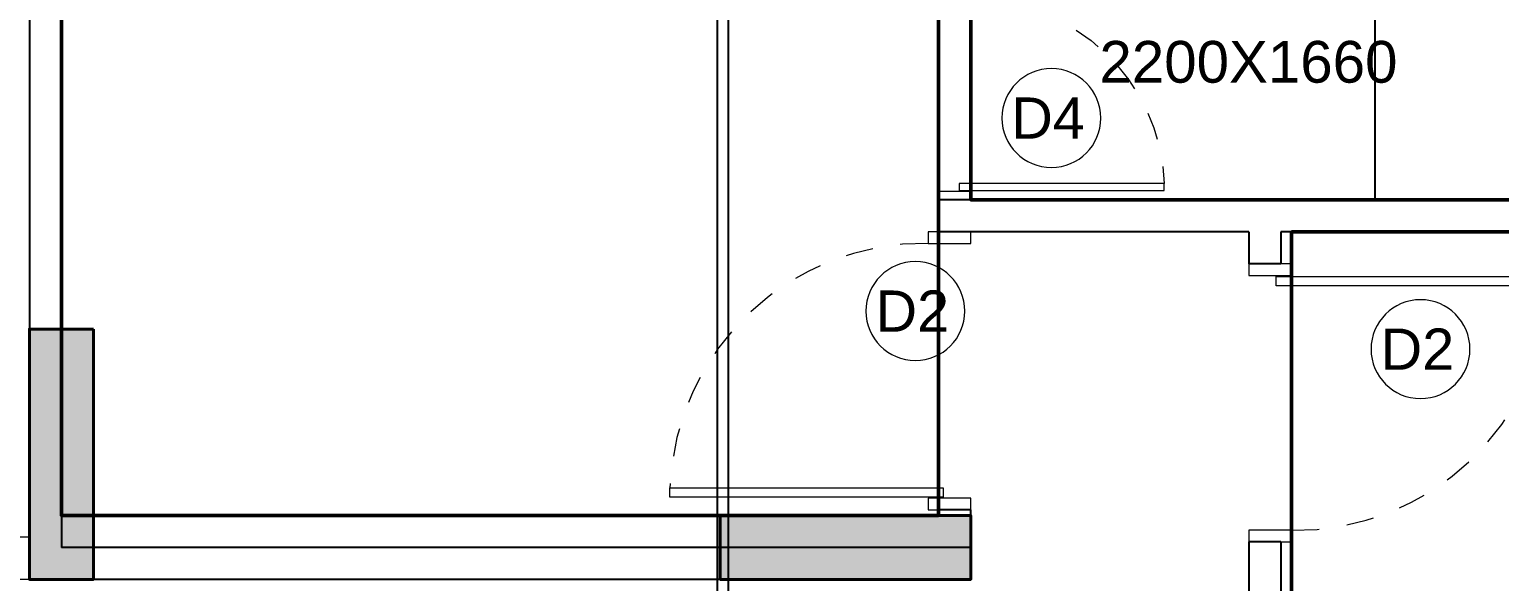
# Model space of a CAD drawing. Header units: inches. Extents: x 0 to 429, y 0 to 146.
# Drawn here: x 236.26 to 241.55, y 124.86 to 126.84 of the extents above; entities that cross this region are included whole.
import ezdxf
from ezdxf.enums import TextEntityAlignment as Align

# ---------------------------------------------------------------- set-up
doc = ezdxf.new("R2010")
doc.units = ezdxf.units.IN
doc.header["$MEASUREMENT"] = 0
doc.linetypes.add('Xr-4BHK-A-B-Typical-Sub$0$HIDDEN', pattern=[0.375, 0.25, -0.125])
doc.layers.get('DEFPOINTS').update_dxf_attribs({"lineweight": 18})
for name, color, linetype, lineweight in [('FLOOR01', 7, 'Continuous', 50), ('XR-4BHK-A-B-TYPICAL-SUB$0$DOOR', 34, 'Continuous', 20), ('XR-4BHK-A-B-TYPICAL-SUB$0$TOWER-COL', 1, 'Continuous', 40), ('XR-4BHK-A-B-TYPICAL-SUB$0$TOWER-COL-HATCH', 9, 'Continuous', 5)]:
    doc.layers.add(name, color=color, linetype=linetype, lineweight=lineweight)
doc.styles.add('Sanvi Common', font='isocpeur.ttf')
doc.styles.add('Xr-4BHK-A-B-Typical-Sub$0$$0$DIM', font='arial.ttf', dxfattribs={"height": 4})
doc.styles.add('Xr-4BHK-A-B-Typical-Sub$0$$1$Standard', font='arial.ttf')
doc.styles.add('Xr-4BHK-A-B-Typical-Sub$0$DIM', font='arial.ttf')
doc.dimstyles.new('Sanvi Common', dxfattribs={"dimtxt": 0.18, "dimasz": 0.18, "dimexe": 0.18, "dimexo": 0.0625, "dimgap": 0.09, "dimtad": 1, "dimzin": 0, "dimdsep": 46, "dimtxsty": 'Sanvi Common', "dimblk": 'OPEN30', "dimcen": 0.09, "dimclrd": 68, "dimclre": 68, "dimclrt": 40, "dimadec": 0, "dimazin": 0, "dimtfac": 1, "dimtofl": 0, "dimtmove": 0, "dimatfit": 3, "dimldrblk": 'OPEN30', "dimfxl": 1, "dimtolj": 1, "dimtzin": 0, "dimarcsym": 0})

# ---------------------------------------------------------------- blocks, each defined once
blk = doc.blocks.new('Xr-4BHK-A-B-Typical-Sub$0$d-750')
at = {"layer": 'XR-4BHK-A-B-TYPICAL-SUB$0$DOOR'}
for p, q in [((0, 718.7), (0, 750)), ((0, 750), (115, 750)), ((115, 718.7), (0, 718.7)), ((115, 750), (115, 718.7)), ((0, 0), (0, 31.2)), ((0, 31.2), (115, 31.2)), ((115, 31.2), (115, 0)), ((115, 0), (0, 0))]:
    blk.add_line(p, q, dxfattribs=at)
blk.add_lwpolyline([(73.9, 34.2), (811.3, 34.2), (811.3, 59.2), (73.9, 59.2)], close=True, dxfattribs=at)
at = {"layer": 'XR-4BHK-A-B-TYPICAL-SUB$0$DOOR', "color": 8, "linetype": 'Xr-4BHK-A-B-Typical-Sub$0$HIDDEN', "extrusion": (0, 0, -1)}
blk.add_ellipse((125, 31.2), major_axis=(218.4, 652.1), ratio=0.99874, start_param=-0.33813, end_param=1.207251, dxfattribs=at)
blk = doc.blocks.new('Xr-4BHK-A-B-Typical-Sub$0$REV.CO.')
at = {"layer": 'XR-4BHK-A-B-TYPICAL-SUB$0$TOWER-COL-HATCH'}
for points in [[(451646.1, 14725.2), (451416.1, 14725.2), (451416.1, 15625.7), (451646.1, 15625.7)], [(454801.1, 14955.2), (454801.1, 14725.2), (453900.6, 14725.2), (453900.6, 14955.2)]]:
    blk.add_hatch(color=256, dxfattribs=at).paths.add_polyline_path(points)
at = {"layer": 'XR-4BHK-A-B-TYPICAL-SUB$0$TOWER-COL'}
for points in [[(451646.1, 15625.7), (451416.1, 15625.7), (451416.1, 14725.2), (451646.1, 14725.2)], [(453900.6, 14955.2), (453900.6, 14725.2), (454801.1, 14725.2), (454801.1, 14955.2)]]:
    blk.add_lwpolyline(points, close=True, dxfattribs=at)
blk = doc.blocks.new('Xr-4BHK-A-B-Typical-Sub$0$$0$DOOR NO')
at = {"lineweight": 0}
blk.add_circle((0, 0), 10, dxfattribs=at)
at = {"style": 'Xr-4BHK-A-B-Typical-Sub$0$$0$DIM'}
blk.add_attdef('X1', text='', height=9, dxfattribs=at).set_placement((0, 0), align=Align.MIDDLE_CENTER)
blk = doc.blocks.new('_Open30')
at = {"color": 0, "linetype": 'ByBlock', "lineweight": -2}
for p, q in [((-1, 0.268), (0, 0)), ((0, 0), (-1, -0.268)), ((0, 0), (-1, 0))]:
    blk.add_line(p, q, dxfattribs=at)
blk = doc.blocks.new('*D219')
at = {"color": 68, "lineweight": -2, "transparency": 16777216}
for p, q in [((238.7321, 127.5913), (238.7321, 127.7713)), ((238.8155, 127.4113), (238.5521, 127.4113)), ((238.8155, 127.2963), (238.5521, 127.2963)), ((238.7321, 127.1163), (238.7321, 123.8763))]:
    blk.add_line(p, q, dxfattribs=at)
at = {"layer": 'DEFPOINTS', "color": 0, "transparency": 16777216}
for p in [(238.878, 127.4113), (238.7321, 127.2963), (238.878, 127.2963)]:
    blk.add_point(p, dxfattribs=at)
at = {"color": 68, "lineweight": -2, "transparency": 16777216, "xscale": 0.18, "yscale": 0.18, "zscale": 0.18}
for p, rotation in [((238.7321, 127.4113), 270), ((238.7321, 127.2963), 90)]:
    blk.add_blockref('_Open30', p, dxfattribs=dict(at, rotation=rotation))
at = {"color": 40, "transparency": 16777216, "insert": (238.5521, 124.1463), "char_height": 0.18, "attachment_point": 5, "rotation": 90, "style": 'Sanvi Common'}
blk.add_mtext('\\A1;0.12', dxfattribs=at)
blk = doc.blocks.new('*D220')
at = {"color": 68, "lineweight": -2, "transparency": 16777216}
for p, q in [((238.8155, 127.2963), (238.5917, 127.2963)), ((238.7717, 127.1163), (238.7717, 122.6163)), ((237.1967, 122.4363), (238.9517, 122.4363))]:
    blk.add_line(p, q, dxfattribs=at)
at = {"layer": 'DEFPOINTS', "color": 0, "transparency": 16777216}
for p in [(238.878, 127.2963), (237.1342, 122.4363), (238.7717, 122.4363)]:
    blk.add_point(p, dxfattribs=at)
at = {"color": 68, "lineweight": -2, "transparency": 16777216, "xscale": 0.18, "yscale": 0.18, "zscale": 0.18}
for p, rotation in [((238.7717, 127.2963), 90), ((238.7717, 122.4363), 270)]:
    blk.add_blockref('_Open30', p, dxfattribs=dict(at, rotation=rotation))
at = {"color": 40, "transparency": 16777216, "insert": (238.5917, 124.5778), "char_height": 0.18, "attachment_point": 5, "rotation": 90, "style": 'Sanvi Common'}
blk.add_mtext('\\A1;4.86', dxfattribs=at)

msp = doc.modelspace()

# ---------------------------------------------------------------- linework, layer by layer
for p, q in [((236.3742, 129.1803), (236.3742, 124.9803)), ((236.2592, 128.3653), (236.2592, 124.8653)), ((241.0971, 127.8903), (241.0971, 126.2303)), ((239.6438, 126.9804), (239.6438, 126.2303)), ((241.8442, 126.2303), (239.5288, 126.2303)), ((239.5288, 126.1153), (239.5288, 126.2303)), ((240.6442, 126.1153), (239.5288, 126.1153)), ((240.6442, 126.1153), (240.6442, 126.0003)), ((241.9592, 126.1153), (240.7592, 126.1153)), ((240.7592, 126.1153), (240.7592, 126.0003)), ((240.7592, 126.0003), (240.6442, 126.0003)), ((239.5293, 125.1155), (239.5293, 125.0955)), ((239.6443, 125.1155), (239.5293, 125.1155)), ((239.6443, 125.0955), (239.6443, 125.1155)), ((240.7592, 125.0003), (240.6442, 125.0003)), ((240.6442, 125.0003), (240.6442, 120.9628)), ((240.7592, 125.0003), (240.7592, 122.0953)), ((239.6442, 124.9803), (236.3742, 124.9803)), ((239.6442, 124.9803), (239.6442, 124.8653)), ((239.6442, 124.8653), (236.2592, 124.8653))]:
    msp.add_line(p, q)
at = {"layer": 'FLOOR01', "color": 26}
msp.add_line((239.5288, 126.0123), (239.5288, 125.0956), dxfattribs=at)
at = {"layer": 'FLOOR01', "color": 150}
for points in [[(239.5288, 125.0956), (236.3742, 125.0956), (236.3742, 128.5806), (239.5288, 128.5806)], [(240.7976, 126.1156), (244.2092, 126.1156), (244.2092, 122.0956), (240.7976, 122.0956)]]:
    msp.add_lwpolyline(points, close=True, dxfattribs=at)
at = {"layer": 'FLOOR01', "color": 81}
msp.add_lwpolyline([(241.8442, 126.2307), (239.6442, 126.2307), (239.6442, 127.8907), (241.8442, 127.8907)], close=True, dxfattribs=at)

# ---------------------------------------------------------------- block references
for name, p, xscale, yscale, zscale in [('Xr-4BHK-A-B-Typical-Sub$0$REV.CO.', (-215.1569, 110.1401), 0.001, 0.001, 0.001), ('Xr-4BHK-A-B-Typical-Sub$0$d-750', (239.5288, 126.2303), 0.001000064621199272, 0.001000064621199272, 0.001000064621199272)]:
    msp.add_blockref(name, p, dxfattribs=dict(xscale=xscale, yscale=yscale, zscale=zscale))
ref = msp.add_blockref('Xr-4BHK-A-B-Typical-Sub$0$$0$DOOR NO', (239.9344, 126.5248), dxfattribs=dict(xscale=-0.01778, yscale=0.01778, zscale=0.01778))
ref.add_attrib('X1', 'D4', dxfattribs={"height": 0.14817, "style": 'Xr-4BHK-A-B-Typical-Sub$0$$1$Standard'}).set_placement((239.9224, 126.5248), align=Align.MIDDLE_CENTER)
at = {"extrusion": (0, 0, -1), "xscale": 0.001333333333335759, "yscale": 0.001333333333335759, "zscale": -0.00133333333343756}
for p, rotation in [((-239.6443, 125.1155), 359.9999999471602), ((-240.6442, 126.0003), 179.9999999471602)]:
    msp.add_blockref('Xr-4BHK-A-B-Typical-Sub$0$d-750', p, dxfattribs=dict(at, rotation=rotation))
ref = msp.add_blockref('Xr-4BHK-A-B-Typical-Sub$0$$0$DOOR NO', (239.4452, 125.8304), dxfattribs=dict(xscale=-0.01778, yscale=0.01778, zscale=0.01778))
ref.add_attrib('X1', 'D2', dxfattribs={"height": 0.14817, "style": 'Xr-4BHK-A-B-Typical-Sub$0$$1$Standard'}).set_placement((239.4342, 125.8304), align=Align.MIDDLE_CENTER)
at = {"xscale": 0.001333333333335763, "yscale": 0.001333333333335763, "zscale": 0.001333333333335763, "rotation": 89.99999994716028}
msp.add_blockref('Xr-4BHK-A-B-Typical-Sub$0$d-750', (236.2592, 124.8653), dxfattribs=at)
ref = msp.add_blockref('Xr-4BHK-A-B-Typical-Sub$0$$0$DOOR NO', (241.2617, 125.6935), dxfattribs=dict(xscale=-0.01777999999999997, yscale=0.01778, zscale=0.01778))
ref.add_attrib('X1', 'D2', dxfattribs={"height": 0.14817, "style": 'Xr-4BHK-A-B-Typical-Sub$0$$1$Standard'}).set_placement((241.2507, 125.6935), align=Align.MIDDLE_CENTER)

# ---------------------------------------------------------------- texts
at = {"style": 'Xr-4BHK-A-B-Typical-Sub$0$DIM'}
msp.add_text('2200X1660', height=0.15, dxfattribs=at).set_placement((240.107, 126.6521))

# ---------------------------------------------------------------- dimensions: what is measured, and where the dimension line sits
at = {"color": 2}
for base, p1, p2, picture, middle in [((238.7321007446, 127.296312025), (238.877967482, 127.411312025), (238.877967482, 127.296312025), '*D219', (238.7321007446, 124.146312025)), ((238.7717, 122.4363), (238.878, 127.2963), (237.1342, 122.4363), '*D220', (238.7717, 124.5778))]:
    dim = msp.add_linear_dim(base=base, p1=p1, p2=p2, angle=90, dimstyle='Sanvi Common', dxfattribs=at)
    dim.commit()
    dim.dimension.update_dxf_attribs({"geometry": picture, "text_midpoint": middle, "dimtype": 160})

doc.saveas('drawing.dxf')
